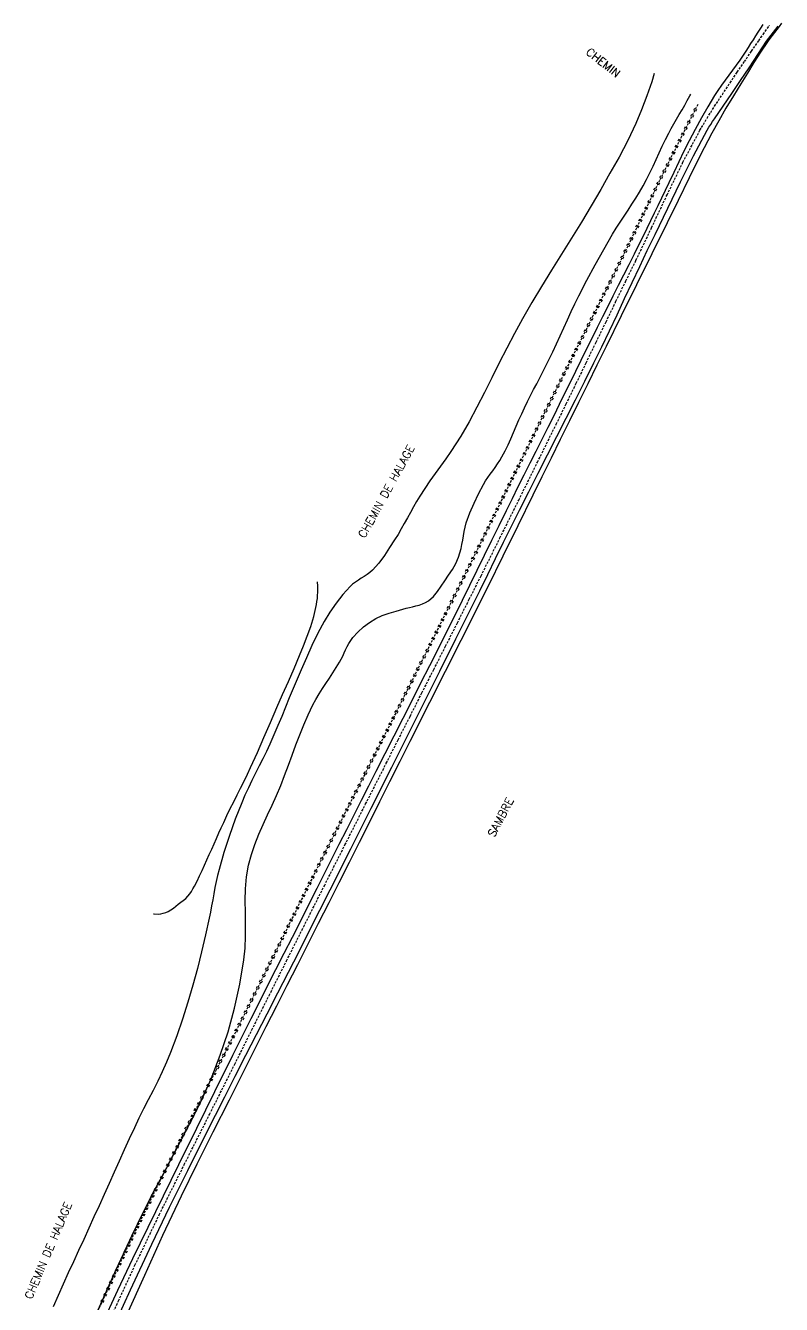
# Model space of a CAD drawing. Header units: millimetres. Extents: x 163000 to 164000, y 125000 to 126000.
# Drawn here: x 163330 to 163495.3, y 125281.8 to 125561.4 of the extents above; entities that cross this region are included whole.
import ezdxf
from ezdxf.enums import TextEntityAlignment as Align

# ---------------------------------------------------------------- set-up
doc = ezdxf.new("R2010")
doc.units = ezdxf.units.MM
doc.linetypes.add('DASHED', pattern=[0.75, 0.5, -0.25])
doc.layers.get('0').update_dxf_attribs({"linetype": 'CONTINUOUS'})
for name, color, linetype in [('W0001', 6, 'DASHED'), ('W0008', 7, 'CONTINUOUS'), ('W0010', 4, 'CONTINUOUS'), ('W0211', 2, 'CONTINUOUS'), ('W0214', 2, 'CONTINUOUS'), ('W0220', 5, 'DASHED'), ('W0510', 5, 'CONTINUOUS'), ('W0985', 4, 'CONTINUOUS'), ('W0989', 7, 'CONTINUOUS')]:
    doc.layers.add(name, color=color, linetype=linetype)
doc.styles.get("Standard").update_dxf_attribs({"font": 'romans.shx', "width": 0.85})

# ---------------------------------------------------------------- blocks, each defined once
blk = doc.blocks.new('t220o')
at = {"color": 0, "linetype": 'Continuous'}
for p, q in [((-0.25, 0.25), (0.25, 0.25)), ((-0.25, -0.25), (0.25, -0.25))]:
    blk.add_line(p, q, dxfattribs=at)

msp = doc.modelspace()

# ---------------------------------------------------------------- linework, layer by layer
at = {"layer": 'W0001'}
msp.add_lwpolyline([(163346.8, 125274.72), (163350.33, 125282.54), (163353.93, 125290.32), (163359.25, 125301.38), (163364.72, 125312.36), (163370.24, 125323.32), (163375.75, 125334.28), (163379.51, 125341.81), (163383.28, 125349.34), (163387.06, 125356.87), (163390.84, 125364.39), (163395.35, 125373.33), (163399.86, 125382.26), (163404.38, 125391.2), (163408.9, 125400.13), (163411.49, 125405.25), (163414.09, 125410.37), (163416.68, 125415.49), (163419.28, 125420.6), (163421.87, 125425.72), (163424.46, 125430.84), (163427.04, 125435.97), (163429.61, 125441.09), (163433.75, 125449.37), (163437.86, 125457.65), (163441.96, 125465.94), (163446.05, 125474.24), (163448.24, 125478.72), (163450.42, 125483.2), (163452.6, 125487.68), (163454.78, 125492.16), (163456.95, 125496.65), (163459.13, 125501.13), (163461.31, 125505.61), (163463.5, 125510.09), (163466.92, 125517.23), (163470.29, 125524.4), (163473.76, 125531.53), (163477.48, 125538.53), (163479.05, 125541.19), (163480.7, 125543.79), (163482.39, 125546.36), (163484.09, 125548.93), (163485.64, 125551.25), (163487.21, 125553.55), (163488.79, 125555.84), (163490.37, 125558.14), (163490.84, 125558.81), (163491.31, 125559.49), (163491.78, 125560.16), (163492.25, 125560.83), (163492.72, 125561.5)], dxfattribs=at)
at = {"layer": 'W0008'}
for points in [[(163491.26, 125561.66), (163490.7, 125560.84), (163490.15, 125560.01), (163489.62, 125559.17), (163489.1, 125558.33), (163488.58, 125557.48), (163488.05, 125556.64), (163487.52, 125555.8), (163486.97, 125554.98), (163486.2, 125553.86), (163485.41, 125552.76), (163484.6, 125551.66), (163483.79, 125550.57), (163482.99, 125549.48), (163482.19, 125548.38), (163481.42, 125547.26), (163480.68, 125546.12), (163479.2, 125543.69), (163477.8, 125541.22), (163476.45, 125538.72), (163475.13, 125536.21), (163473.98, 125533.93), (163472.86, 125531.63), (163471.77, 125529.33), (163470.66, 125527.03), (163469.86, 125525.37), (163469.06, 125523.7), (163468.26, 125522.04), (163467.46, 125520.38), (163466.66, 125518.71), (163465.85, 125517.05), (163465.04, 125515.39), (163464.23, 125513.73), (163463.09, 125511.43), (163461.94, 125509.14), (163460.79, 125506.85), (163459.63, 125504.56), (163458.47, 125502.28), (163457.31, 125499.99), (163456.16, 125497.7), (163455.01, 125495.4), (163453.82, 125493), (163452.63, 125490.59), (163451.45, 125488.17), (163450.27, 125485.76), (163449.09, 125483.35), (163447.9, 125480.94), (163446.72, 125478.53), (163445.52, 125476.12), (163444.23, 125473.52), (163442.92, 125470.92), (163441.62, 125468.32), (163440.31, 125465.73), (163439, 125463.13), (163437.69, 125460.53), (163436.39, 125457.93), (163435.09, 125455.33), (163433.48, 125452.06), (163431.87, 125448.79), (163430.27, 125445.52), (163428.67, 125442.25), (163427.08, 125438.97), (163425.47, 125435.7), (163423.86, 125432.43), (163422.24, 125429.17), (163420.31, 125425.31), (163418.36, 125421.45), (163416.41, 125417.59), (163414.45, 125413.74), (163412.49, 125409.89), (163410.53, 125406.03), (163408.57, 125402.18), (163406.62, 125398.32), (163405.01, 125395.13), (163403.39, 125391.93), (163401.78, 125388.73), (163400.17, 125385.53), (163398.55, 125382.33), (163396.94, 125379.13), (163395.33, 125375.93), (163393.71, 125372.73), (163391.91, 125369.17), (163390.1, 125365.6), (163388.29, 125362.04), (163386.48, 125358.47), (163384.67, 125354.9), (163382.87, 125351.34), (163381.07, 125347.77), (163379.27, 125344.19), (163375.3, 125336.22), (163371.34, 125328.25), (163367.39, 125320.26), (163363.46, 125312.27), (163360.09, 125305.42), (163356.72, 125298.57), (163353.38, 125291.71), (163350.12, 125284.81), (163346.53, 125277.06)], [(163492.02, 125558), (163494.57, 125561.27)], [(163348.38, 125274.9), (163352.96, 125284.93), (163357.63, 125294.91), (163361.52, 125303.02), (163365.5, 125311.08), (163369.54, 125319.11), (163373.58, 125327.14), (163375.88, 125331.69), (163378.19, 125336.24), (163380.51, 125340.79), (163382.84, 125345.33), (163385.17, 125349.87), (163387.5, 125354.41), (163389.82, 125358.95), (163392.13, 125363.5), (163396.63, 125372.43), (163401.12, 125381.38), (163405.6, 125390.32), (163410.08, 125399.27), (163413.59, 125406.27), (163417.1, 125413.27), (163420.61, 125420.28), (163424.1, 125427.29), (163425.85, 125430.81), (163427.6, 125434.33), (163429.33, 125437.85), (163431.07, 125441.38), (163432.81, 125444.91), (163434.55, 125448.43), (163436.3, 125451.95), (163438.05, 125455.47), (163440.08, 125459.5), (163442.12, 125463.52), (163444.16, 125467.54), (163446.21, 125471.56), (163448.26, 125475.58), (163450.29, 125479.61), (163452.31, 125483.64), (163454.31, 125487.69), (163456.01, 125491.18), (163457.69, 125494.69), (163459.35, 125498.2), (163461, 125501.72), (163462.65, 125505.24), (163464.31, 125508.75), (163465.98, 125512.26), (163467.67, 125515.76), (163470.45, 125521.5), (163473.21, 125527.26), (163476.06, 125532.97), (163479.1, 125538.59), (163479.46, 125539.21), (163479.84, 125539.82), (163480.24, 125540.43), (163480.65, 125541.02)]]:
    msp.add_lwpolyline(points, dxfattribs=at)
at = {"layer": 'W0010'}
msp.add_lwpolyline([(163480.65, 125541.02), (163482.56, 125543.8), (163484.47, 125546.6), (163486.36, 125549.4), (163488.24, 125552.21), (163489.19, 125553.65), (163490.14, 125555.1), (163491.08, 125556.55), (163492.02, 125558)], dxfattribs=at)
at = {"layer": 'W0211'}
for points in [[(163467.48, 125550.94), (163466.94, 125549.15), (163465.89, 125546.05), (163464.73, 125542.99), (163463.46, 125539.98), (163461.71, 125536.29), (163459.8, 125532.68), (163457.8, 125529.12), (163455.79, 125525.57), (163453.71, 125522), (163451.58, 125518.45), (163449.41, 125514.94), (163447.21, 125511.43), (163445.02, 125507.92), (163442.85, 125504.4), (163440.72, 125500.85), (163438.65, 125497.27), (163436.91, 125494.1), (163435.24, 125490.89), (163433.61, 125487.66), (163432, 125484.42), (163430.38, 125481.18), (163428.72, 125477.97), (163426.99, 125474.79), (163425.17, 125471.65), (163424.12, 125469.97), (163423.03, 125468.32), (163421.89, 125466.69), (163420.74, 125465.08), (163419.59, 125463.47), (163418.44, 125461.85), (163417.33, 125460.21), (163416.25, 125458.55), (163415.53, 125457.37), (163414.84, 125456.17), (163414.17, 125454.96), (163413.51, 125453.75), (163412.84, 125452.54), (163412.16, 125451.34), (163411.46, 125450.15), (163410.72, 125448.98), (163409.61, 125447.26), (163408.48, 125445.54), (163407.26, 125443.88), (163405.89, 125442.34), (163405.32, 125441.83), (163404.71, 125441.37), (163404.08, 125440.95), (163403.43, 125440.55), (163402.79, 125440.15), (163402.15, 125439.73), (163401.54, 125439.28), (163400.97, 125438.77), (163399.36, 125437.01), (163397.9, 125435.12), (163396.57, 125433.15), (163395.32, 125431.13), (163393.89, 125428.55), (163392.63, 125425.89), (163391.44, 125423.2), (163390.26, 125420.51), (163389.37, 125418.5), (163388.52, 125416.47), (163387.68, 125414.44), (163386.85, 125412.41), (163386.03, 125410.37), (163385.19, 125408.34), (163384.33, 125406.32), (163383.44, 125404.31), (163382.69, 125402.7), (163381.92, 125401.1), (163381.12, 125399.51), (163380.31, 125397.93), (163379.51, 125396.34), (163378.73, 125394.74), (163377.99, 125393.13), (163377.29, 125391.49), (163375.88, 125387.9), (163374.58, 125384.28), (163373.38, 125380.62), (163372.32, 125376.91), (163371.98, 125375.59), (163371.69, 125374.26), (163371.42, 125372.93), (163371.18, 125371.59), (163370.94, 125370.25), (163370.7, 125368.91), (163370.44, 125367.58), (163370.16, 125366.25), (163369.34, 125362.57), (163368.49, 125358.89), (163367.59, 125355.23), (163366.6, 125351.58), (163365.51, 125347.86), (163364.36, 125344.15), (163363.11, 125340.47), (163361.73, 125336.84), (163360.84, 125334.73), (163359.89, 125332.66), (163358.9, 125330.6), (163357.88, 125328.56), (163356.84, 125326.53), (163355.81, 125324.5), (163354.8, 125322.46), (163353.82, 125320.4), (163352.69, 125317.97), (163351.57, 125315.54), (163350.47, 125313.1), (163349.37, 125310.65), (163348.27, 125308.21), (163347.17, 125305.77), (163346.07, 125303.33), (163344.97, 125300.89), (163343.85, 125298.44), (163342.73, 125295.99), (163341.6, 125293.55), (163340.47, 125291.11), (163339.35, 125288.66), (163338.24, 125286.2), (163337.15, 125283.74), (163336.08, 125281.27)], [(163357.96, 125367.19), (163358.16, 125367.16), (163359, 125367.14), (163359.56, 125367.19), (163360.12, 125367.31), (163360.66, 125367.49), (163361.18, 125367.71), (163361.77, 125368.04), (163362.33, 125368.45), (163362.85, 125368.88), (163363.38, 125369.29), (163363.93, 125369.7), (163364.49, 125370.1), (163365.03, 125370.53), (163365.52, 125371.01), (163365.94, 125371.52), (163366.3, 125372.07), (163366.62, 125372.63), (163366.94, 125373.2), (163367.54, 125374.34), (163368.08, 125375.5), (163368.61, 125376.67), (163369.14, 125377.84), (163369.67, 125379), (163370.19, 125380.17), (163370.71, 125381.34), (163371.23, 125382.52), (163371.75, 125383.69), (163372.27, 125384.86), (163372.8, 125386.02), (163373.34, 125387.18), (163374.06, 125388.69), (163374.79, 125390.2), (163375.54, 125391.7), (163376.29, 125393.19), (163377.04, 125394.69), (163377.79, 125396.19), (163378.52, 125397.69), (163379.23, 125399.21), (163380.71, 125402.46), (163382.14, 125405.74), (163383.55, 125409.03), (163384.97, 125412.31), (163386.22, 125415.15), (163387.49, 125417.98), (163388.74, 125420.82), (163389.93, 125423.69), (163390.78, 125425.79), (163391.62, 125427.89), (163392.39, 125430.03), (163393.05, 125432.2), (163393.21, 125432.85), (163393.37, 125433.5), (163393.51, 125434.16), (163393.63, 125434.82), (163393.74, 125435.48), (163393.82, 125436.15), (163393.88, 125436.82), (163393.91, 125437.49), (163393.9, 125438.86), (163393.84, 125439.77)]]:
    msp.add_lwpolyline(points, dxfattribs=at)
at = {"layer": 'W0214'}
msp.add_lwpolyline([(163345.87, 125280.61), (163349.51, 125288.71), (163353.23, 125296.78), (163355.64, 125301.72), (163358.16, 125306.59), (163360.75, 125311.44), (163363.34, 125316.28), (163365.89, 125321.16), (163368.32, 125326.1), (163370.58, 125331.13), (163372.6, 125336.26), (163374.29, 125341.36), (163375.7, 125346.55), (163376.84, 125351.8), (163377.75, 125357.09), (163378.03, 125359.68), (163378.14, 125362.27), (163378.14, 125364.87), (163378.09, 125367.46), (163378.07, 125370.06), (163378.14, 125372.66), (163378.36, 125375.27), (163378.8, 125377.85), (163379.4, 125380.13), (163380.15, 125382.37), (163381.01, 125384.57), (163381.96, 125386.72), (163382.95, 125388.84), (163383.94, 125390.96), (163384.9, 125393.09), (163385.81, 125395.24), (163386.67, 125397.45), (163387.5, 125399.67), (163388.32, 125401.9), (163389.13, 125404.12), (163389.97, 125406.34), (163390.86, 125408.54), (163391.81, 125410.72), (163392.84, 125412.86), (163393.49, 125414.08), (163394.2, 125415.27), (163394.93, 125416.43), (163395.69, 125417.58), (163396.46, 125418.73), (163397.22, 125419.87), (163397.96, 125421.03), (163398.67, 125422.21), (163399.04, 125422.88), (163399.37, 125423.56), (163399.69, 125424.25), (163400.01, 125424.94), (163400.34, 125425.63), (163400.7, 125426.31), (163401.11, 125426.96), (163401.57, 125427.58), (163402.67, 125428.8), (163403.89, 125429.91), (163405.2, 125430.9), (163406.59, 125431.76), (163408.02, 125432.43), (163409.53, 125432.93), (163411.04, 125433.35), (163412.53, 125433.8), (163413.23, 125434.01), (163413.94, 125434.19), (163414.65, 125434.34), (163415.36, 125434.51), (163416.08, 125434.7), (163416.79, 125434.94), (163417.48, 125435.24), (163418.12, 125435.62), (163419.21, 125436.55), (163420.12, 125437.65), (163420.91, 125438.82), (163421.68, 125439.97), (163422.52, 125441.22), (163423.34, 125442.49), (163424.07, 125443.81), (163424.7, 125445.19), (163425.01, 125446.1), (163425.25, 125447.04), (163425.44, 125447.98), (163425.6, 125448.93), (163425.75, 125449.87), (163425.92, 125450.82), (163426.13, 125451.76), (163426.4, 125452.68), (163427.19, 125454.84), (163428.08, 125456.97), (163429.07, 125459.04), (163430.15, 125461.08), (163430.61, 125461.86), (163431.11, 125462.62), (163431.63, 125463.36), (163432.17, 125464.09), (163432.71, 125464.82), (163433.23, 125465.56), (163433.73, 125466.32), (163434.2, 125467.1), (163434.9, 125468.41), (163435.55, 125469.74), (163436.16, 125471.09), (163436.75, 125472.45), (163437.33, 125473.81), (163437.91, 125475.18), (163438.51, 125476.53), (163439.13, 125477.87), (163439.78, 125479.19), (163440.45, 125480.5), (163441.12, 125481.81), (163441.8, 125483.11), (163442.48, 125484.42), (163443.15, 125485.73), (163443.82, 125487.04), (163444.47, 125488.36), (163445.31, 125490.1), (163446.12, 125491.84), (163446.92, 125493.6), (163447.71, 125495.36), (163448.51, 125497.11), (163449.31, 125498.87), (163450.14, 125500.61), (163451, 125502.34), (163452.77, 125505.74), (163454.59, 125509.12), (163456.46, 125512.47), (163458.39, 125515.79), (163459.2, 125517.13), (163460.04, 125518.45), (163460.9, 125519.75), (163461.76, 125521.05), (163462.62, 125522.35), (163463.47, 125523.67), (163464.29, 125525), (163465.07, 125526.35), (163465.83, 125527.77), (163466.55, 125529.21), (163467.24, 125530.66), (163467.91, 125532.12), (163468.58, 125533.59), (163469.25, 125535.04), (163469.95, 125536.49), (163470.68, 125537.93), (163471.23, 125538.95), (163471.8, 125539.97), (163472.39, 125540.98), (163472.98, 125541.98), (163473.57, 125542.98), (163474.15, 125543.99), (163474.72, 125545.01), (163475.27, 125546.04), (163475.48, 125546.42)], dxfattribs=at)
at = {"layer": 'W0220'}
msp.add_lwpolyline([(163477.03, 125544.18), (163475.24, 125540.68), (163473.47, 125537.18), (163471.71, 125533.67), (163469.95, 125530.16), (163468.67, 125527.56), (163467.4, 125524.96), (163466.14, 125522.36), (163464.88, 125519.75), (163463.62, 125517.15), (163462.36, 125514.55), (163461.09, 125511.94), (163459.81, 125509.35), (163458.39, 125506.49), (163456.96, 125503.63), (163455.53, 125500.78), (163454.1, 125497.93), (163452.66, 125495.08), (163451.22, 125492.23), (163449.79, 125489.37), (163448.36, 125486.52), (163445.97, 125481.71), (163443.59, 125476.9), (163441.21, 125472.08), (163438.83, 125467.27), (163437.19, 125463.93), (163435.55, 125460.59), (163433.91, 125457.26), (163432.28, 125453.92), (163430.64, 125450.58), (163429, 125447.24), (163427.35, 125443.9), (163425.7, 125440.57), (163421.92, 125432.97), (163418.13, 125425.38), (163414.32, 125417.79), (163410.51, 125410.21), (163408.4, 125406.03), (163406.29, 125401.85), (163404.17, 125397.68), (163402.05, 125393.51), (163399.92, 125389.33), (163397.81, 125385.16), (163395.69, 125380.98), (163393.59, 125376.8), (163391.54, 125372.71), (163389.5, 125368.61), (163387.46, 125364.51), (163385.43, 125360.4), (163383.4, 125356.3), (163381.36, 125352.2), (163379.32, 125348.1), (163377.26, 125344.01), (163375.42, 125340.37), (163373.56, 125336.73), (163371.7, 125333.1), (163369.84, 125329.47), (163367.97, 125325.84), (163366.12, 125322.2), (163364.28, 125318.56), (163362.45, 125314.91), (163358.81, 125307.57), (163355.2, 125300.22), (163351.64, 125292.85), (163348.15, 125285.44), (163345.65, 125280)], dxfattribs=at)
at = {"layer": 'W0510'}
msp.add_lwpolyline([(163495.31, 125561.94), (163494.8, 125561.26), (163494.29, 125560.6), (163493.77, 125559.94), (163493.26, 125559.27), (163492.76, 125558.59), (163492.27, 125557.9), (163490.76, 125555.64), (163489.3, 125553.35), (163487.86, 125551.04), (163486.44, 125548.72), (163484.8, 125546.04), (163483.18, 125543.35), (163481.59, 125540.63), (163480.06, 125537.88), (163477.52, 125533.03), (163475.1, 125528.12), (163472.72, 125523.19), (163470.32, 125518.27), (163466.98, 125511.51), (163463.63, 125504.75), (163460.29, 125497.99), (163456.95, 125491.23), (163454.95, 125487.16), (163452.95, 125483.1), (163450.94, 125479.03), (163448.94, 125474.97), (163446.94, 125470.9), (163444.94, 125466.84), (163442.93, 125462.78), (163440.93, 125458.71), (163437.64, 125452.05), (163434.36, 125445.38), (163431.07, 125438.72), (163427.76, 125432.06), (163426.06, 125428.66), (163424.35, 125425.26), (163422.64, 125421.87), (163420.93, 125418.48), (163419.21, 125415.08), (163417.5, 125411.69), (163415.78, 125408.3), (163414.07, 125404.9), (163411.85, 125400.49), (163409.63, 125396.07), (163407.41, 125391.65), (163405.19, 125387.23), (163402.97, 125382.81), (163400.75, 125378.4), (163398.53, 125373.98), (163396.3, 125369.56), (163394.02, 125365.04), (163391.74, 125360.52), (163389.45, 125356), (163387.16, 125351.48), (163384.87, 125346.96), (163382.59, 125342.44), (163380.3, 125337.92), (163378.02, 125333.4), (163374.5, 125326.42), (163370.96, 125319.46), (163367.45, 125312.47), (163364.03, 125305.45), (163359.96, 125296.8), (163356, 125288.1), (163352.09, 125279.39)], dxfattribs=at)

# ---------------------------------------------------------------- block references
at = {"layer": 'W0220'}
for p, rotation in [((163476.41, 125542.96), 242.9289303947623), ((163475.05, 125540.29), 243.1259825661372), ((163475.73, 125541.63), 242.9289303947623), ((163473.69, 125537.62), 243.1259825661372), ((163474.37, 125538.95), 243.1259825661372), ((163471.67, 125533.6), 243.5200832673112), ((163472.34, 125534.94), 243.3230335238741), ((163473.01, 125536.28), 243.3230335238741), ((163470.33, 125530.91), 243.5200832673112), ((163471, 125532.25), 243.5200832673112), ((163469, 125528.22), 243.7384349625193), ((163469.66, 125529.57), 243.7384349625193), ((163467.68, 125525.53), 243.9517480570151), ((163468.34, 125526.88), 243.9517480570151), ((163466.37, 125522.83), 244.1014678233778), ((163467.02, 125524.18), 244.1014678233778), ((163465.06, 125520.13), 244.1875931878564), ((163465.71, 125521.48), 244.1875931878564), ((163463.76, 125517.43), 244.1965448532425), ((163464.41, 125518.78), 244.1965448532425), ((163462.45, 125514.73), 244.1283224515493), ((163463.1, 125516.08), 244.1283224515493), ((163461.13, 125512.03), 243.9965046751143), ((163461.79, 125513.38), 243.9965046751143), ((163459.81, 125509.34), 243.6036106119011), ((163460.47, 125510.69), 243.8010924687728), ((163458.47, 125506.65), 243.6036106119011), ((163459.14, 125508), 243.6036106119011), ((163457.13, 125503.97), 243.4476124498191), ((163457.8, 125505.31), 243.4476124498191), ((163455.79, 125501.29), 243.3331673833629), ((163456.46, 125502.63), 243.3331673833629), ((163453.76, 125497.27), 243.2385550261862), ((163454.44, 125498.61), 243.2602757649134), ((163455.11, 125499.95), 243.2602757649134), ((163452.41, 125494.59), 243.2680055520089), ((163453.09, 125495.93), 243.2385550261862), ((163451.06, 125491.91), 243.3390105480194), ((163451.74, 125493.25), 243.2680055520089), ((163449.72, 125489.23), 243.451569797039), ((163450.39, 125490.57), 243.3390105480194), ((163448.38, 125486.55), 243.451569797039), ((163449.05, 125487.89), 243.451569797039), ((163447.04, 125483.86), 243.5661899945014), ((163447.71, 125485.2), 243.5661899945014), ((163445.71, 125481.17), 243.6528293073696), ((163446.37, 125482.52), 243.5661899945014), ((163444.38, 125478.49), 243.6528293073696), ((163445.04, 125479.83), 243.6528293073696), ((163443.04, 125475.8), 243.708495396147), ((163443.71, 125477.14), 243.6528293073696), ((163441.72, 125473.11), 243.708495396147), ((163442.38, 125474.45), 243.708495396147), ((163440.39, 125470.42), 243.7331881673522), ((163441.05, 125471.76), 243.7331881673522), ((163439.06, 125467.73), 243.7331881673522), ((163439.72, 125469.07), 243.7331881673522), ((163437.07, 125463.69), 243.8378519443814), ((163437.73, 125465.04), 243.7754258674243), ((163438.4, 125466.38), 243.7754258674243), ((163435.75, 125461), 243.8378519443814), ((163436.41, 125462.34), 243.8378519443814), ((163434.43, 125458.3), 243.8756864330635), ((163435.09, 125459.65), 243.8756864330635), ((163433.11, 125455.61), 243.8889292925372), ((163433.77, 125456.96), 243.8889292925372), ((163431.79, 125452.92), 243.8732179708714), ((163432.45, 125454.26), 243.8889292925372), ((163430.47, 125450.22), 243.8285525605141), ((163431.13, 125451.57), 243.8732179708714), ((163429.14, 125447.53), 243.8285525605141), ((163429.8, 125448.88), 243.8285525605141), ((163427.82, 125444.84), 243.7592957699926), ((163428.48, 125446.18), 243.7592957699926), ((163426.49, 125442.15), 243.6654476732261), ((163427.15, 125443.49), 243.6654476732261), ((163425.15, 125439.46), 243.552998352391), ((163425.82, 125440.81), 243.6654476732261), ((163423.82, 125436.78), 243.552998352391), ((163424.49, 125438.12), 243.552998352391), ((163422.48, 125434.09), 243.552998352391), ((163423.15, 125435.43), 243.552998352391), ((163420.47, 125430.06), 243.4428938570926), ((163421.14, 125431.41), 243.4428938570926), ((163421.81, 125432.75), 243.4428938570926), ((163419.13, 125427.38), 243.4428938570926), ((163419.8, 125428.72), 243.4428938570926), ((163417.79, 125424.7), 243.3587663665687), ((163418.46, 125426.04), 243.4428938570926), ((163416.44, 125422.02), 243.3587663665687), ((163417.12, 125423.36), 243.3587663665687), ((163415.1, 125419.33), 243.3587663665687), ((163415.77, 125420.68), 243.3587663665687), ((163413.75, 125416.65), 243.3006159819205), ((163414.42, 125417.99), 243.3587663665687), ((163412.4, 125413.97), 243.3006159819205), ((163413.08, 125415.31), 243.3006159819205), ((163411.06, 125411.29), 243.3006159819205), ((163411.73, 125412.63), 243.3006159819205), ((163409.71, 125408.61), 243.2271882220581), ((163410.38, 125409.95), 243.2271882220581), ((163408.35, 125405.94), 243.139948986631), ((163409.03, 125407.28), 243.2271882220581), ((163407, 125403.26), 243.139948986631), ((163407.68, 125404.6), 243.139948986631), ((163405.64, 125400.58), 243.0822259748333), ((163406.32, 125401.92), 243.139948986631), ((163403.6, 125396.57), 243.0540192767119), ((163404.28, 125397.91), 243.0822259748333), ((163404.96, 125399.25), 243.0822259748333), ((163402.24, 125393.9), 243.0540192767119), ((163402.92, 125395.23), 243.0540192767119), ((163400.89, 125391.22), 243.0611125462817), ((163401.56, 125392.56), 243.0611125462817), ((163399.53, 125388.55), 243.1035057225859), ((163400.21, 125389.89), 243.0611125462817), ((163398.17, 125385.87), 243.1035057225859), ((163398.85, 125387.21), 243.1035057225859), ((163396.82, 125383.2), 243.1754150480242), ((163397.49, 125384.53), 243.1754150480242), ((163395.46, 125380.52), 243.2768404113263), ((163396.14, 125381.86), 243.1754150480242), ((163394.11, 125377.84), 243.2768404113263), ((163394.79, 125379.18), 243.2768404113263), ((163392.77, 125375.16), 243.4016923293588), ((163393.44, 125376.5), 243.4016923293588), ((163391.42, 125372.47), 243.5213309799422), ((163392.1, 125373.82), 243.4016923293588), ((163390.09, 125369.79), 243.5213309799422), ((163390.76, 125371.13), 243.5213309799422), ((163388.08, 125365.76), 243.6013429130539), ((163388.75, 125367.1), 243.6013429130539), ((163389.42, 125368.45), 243.6013429130539), ((163386.75, 125363.07), 243.6417279048427), ((163387.42, 125364.42), 243.6417279048427), ((163385.42, 125360.38), 243.6346106335841), ((163386.09, 125361.73), 243.6417279048427), ((163384.09, 125357.7), 243.6346106335841), ((163384.75, 125359.04), 243.6346106335841), ((163382.75, 125355.01), 243.5799912105522), ((163383.42, 125356.35), 243.6346106335841), ((163381.42, 125352.32), 243.5799912105522), ((163382.09, 125353.67), 243.5799912105522), ((163380.08, 125349.64), 243.4857451438453), ((163380.75, 125350.98), 243.4857451438453), ((163378.74, 125346.95), 243.3518726955052), ((163379.41, 125348.3), 243.4857451438453), ((163377.39, 125344.27), 243.3518726955052), ((163378.07, 125345.61), 243.3518726955052), ((163376.04, 125341.6), 243.1667419199878), ((163376.72, 125342.93), 243.1667419199878), ((163374.68, 125338.92), 242.9763370125036), ((163375.36, 125340.26), 242.9763370125036), ((163373.32, 125336.25), 242.8573217316675), ((163374, 125337.58), 242.9763370125036), ((163371.26, 125332.24), 242.809697153904), ((163371.95, 125333.58), 242.8573217316675), ((163372.63, 125334.91), 242.8573217316675), ((163369.89, 125329.58), 242.809697153904), ((163370.58, 125330.91), 242.809697153904), ((163368.52, 125326.91), 242.8465188401733), ((163369.21, 125328.24), 242.8465188401733), ((163367.16, 125324.24), 242.9677849458172), ((163367.84, 125325.57), 242.9677849458172), ((163365.8, 125321.56), 243.1604368293687), ((163366.48, 125322.9), 242.9677849458172), ((163364.44, 125318.89), 243.1604368293687), ((163365.12, 125320.22), 243.1604368293687), ((163363.1, 125316.2), 243.4244727477048), ((163363.77, 125317.55), 243.4244727477048), ((163361.76, 125313.52), 243.6343189387827), ((163362.43, 125314.86), 243.6343189387827), ((163360.43, 125310.83), 243.6343189387827), ((163361.09, 125312.17), 243.6343189387827), ((163359.1, 125308.14), 243.6343189387827), ((163359.76, 125309.49), 243.6343189387827), ((163357.77, 125305.45), 243.8352481047282), ((163358.43, 125306.8), 243.8352481047282), ((163355.79, 125301.41), 243.8352481047282), ((163356.45, 125302.76), 243.8352481047282), ((163357.11, 125304.1), 243.8352481047282), ((163354.47, 125298.71), 244.2168345069902), ((163355.13, 125300.06), 244.2168345069902), ((163353.17, 125296.01), 244.2168345069902), ((163353.82, 125297.36), 244.2168345069902), ((163351.86, 125293.31), 244.2168345069902), ((163352.52, 125294.66), 244.2168345069902), ((163350.58, 125290.6), 244.7790560375197), ((163351.22, 125291.96), 244.7790560375197), ((163349.3, 125287.89), 244.7790560375197), ((163349.94, 125289.24), 244.7790560375197), ((163348.03, 125285.17), 245.3098562075224), ((163348.66, 125286.53), 244.7790560375197), ((163346.77, 125282.44), 245.3098562075224), ((163347.4, 125283.81), 245.3098562075224)]:
    msp.add_blockref('t220o', p, dxfattribs=dict(at, rotation=rotation))

# ---------------------------------------------------------------- texts
at = {"layer": 'W0985'}
msp.add_text('SAMBRE', height=1.75, rotation=62.3241, dxfattribs=at).set_placement((163433.91, 125388.31), align=Align.MIDDLE_CENTER)
at = {"layer": 'W0989'}
for s, rotation, p in [('CHEMIN', 321.5681, (163456.35, 125553.33)), ('CHEMIN DE HALAGE', 61.1825, (163408.91, 125459.56)), ('CHEMIN DE HALAGE', 67.078, (163334.98, 125293.54))]:
    msp.add_text(s, height=1.75, rotation=rotation, dxfattribs=at).set_placement(p, align=Align.MIDDLE_CENTER)

doc.saveas('drawing.dxf')
